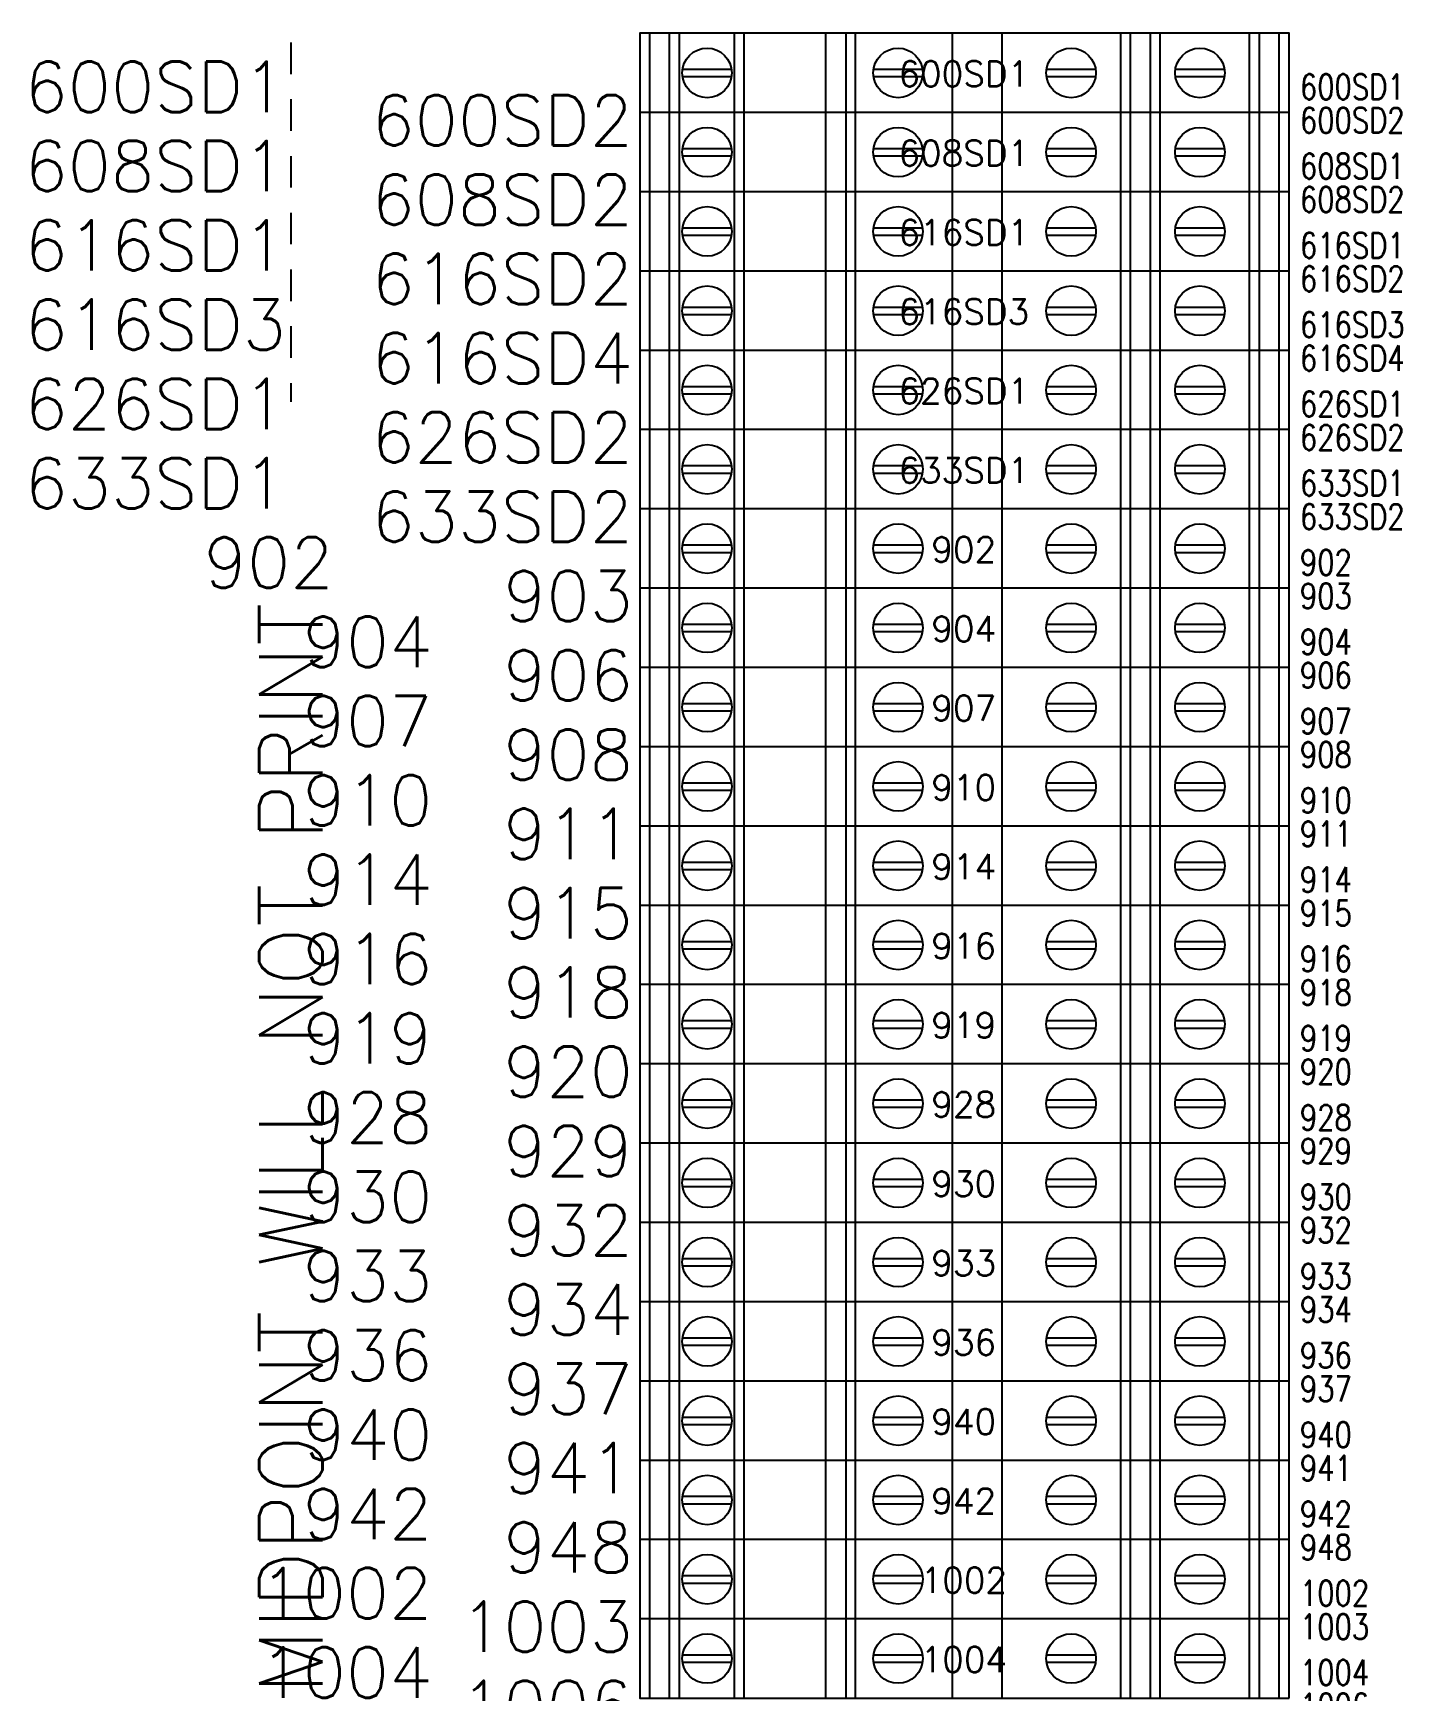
# Model space of a CAD drawing. Header units: inches. Extents: x 0 to 34.2, y 0 to 22.
# Drawn here: x 16.12 to 21.55, y 9.22 to 15.79 of the extents above; entities that cross this region are included whole.
import ezdxf
from ezdxf.enums import TextEntityAlignment as Align

# ---------------------------------------------------------------- set-up
doc = ezdxf.new("R2010")
doc.units = ezdxf.units.IN
doc.header["$MEASUREMENT"] = 0
doc.set_wipeout_variables(frame=1)
doc.linetypes.add('HIDDEN2', pattern=[0.1875, 0.125, -0.0625])
doc.layers.add('MidPoint', color=210, linetype='HIDDEN2', plot=False)
doc.layers.add('PSYMS', color=7, linetype='Continuous')
doc.layers.add('PWIRE', color=84, linetype='Continuous')
doc.styles.add('Fields', font='simplex.shx', dxfattribs={"height": 0.185})
doc.styles.add('WD', font='romans.shx', dxfattribs={"height": 0.185})

# ---------------------------------------------------------------- blocks, each defined once
blk = doc.blocks.new('RG_Master_Ver_4_2_2')
at = {"layer": 'MidPoint'}
blk.add_line((17.1412, 21.831), (17.1412, 14.331), dxfattribs=at)
at = {"style": 'Fields'}
for tag, p in [('DESCRIPTION_3', (13.1158, 1.307)), ('DRN_3', (15.4724, 1.307)), ('CHK_3', (16.5293, 1.307)), ('APP_3', (17.5522, 1.307)), ('DATE_3', (18.8294, 1.307)), ('CUSTOMER', (28.9966, 1.2135)), ('DRAWING_DESC', (32.2295, 1.2455)), ('DESCRIPTION_2', (13.1158, 0.9513)), ('DRN_2', (15.4724, 0.9513)), ('CHK_2', (16.5293, 0.9513)), ('APP_2', (17.5522, 0.9513)), ('DATE_2', (18.8294, 0.9513)), ('SIZE', (30.7145, 0.8944)), ('DRAWING_#', (32.125, 0.8944)), ('REV', (33.5429, 0.8944)), ('PROJECT_#', (28.9813, 0.5809)), ('DESCRIPTION_1', (13.1158, 0.5956)), ('DRN_1', (15.4724, 0.5956)), ('CHK_1', (16.5293, 0.5956)), ('APP_1', (17.5522, 0.5956)), ('DATE_1', (18.8294, 0.5956)), ('DRN_BY', (30.875, 0.5245)), ('CHK_BY', (31.7615, 0.5245)), ('APP_BY', (32.75, 0.5245)), ('SCALE', (33.6518, 0.5245)), ('PROJECT_NAME', (29.021, 0.1759)), ('SHEETNUM', (32.7527, 0.1759)), ('TTL_SHTS', (33.5471, 0.1759))]:
    blk.add_attdef(tag, text='', height=0.125, dxfattribs=at).set_placement(p, align=Align.CENTER)
at = {"style": 'Fields', "flags": 9}
blk.add_attdef('WD_TB', (9.9529, 0.1939), '', height=0.0638, dxfattribs=at)
at = {"layer": 'MidPoint', "insert": (17.0162, 9.206), "char_height": 0.25, "attachment_point": 1, "rotation": 90, "style": 'Fields'}
blk.add_mtext_dynamic_manual_height_columns('MIDPOINT WILL NOT PRINT', width=5.375, gutter_width=0.575, heights=[0], dxfattribs=at)
blk = doc.blocks.new('wd_default_02terminal')
at = {"style": 'WD', "flags": 1}
for tag, height, p in [('INST', 0.125, (0.0076, 0.4214)), ('LOC', 0.125, (0.0076, 0.2448)), ('P_TAGSTRIP', 0.125, (0.0076, 0.0683)), ('CAT', 0.05, (0.0052, -0.4504)), ('WDBLKNAM', 0.05, (0.0052, -0.5219)), ('FP', 0.05, (0.0052, -0.5934)), ('FPT', 0.05, (0.1463, -0.5934)), ('ASSYCODE', 0.05, (0.0052, -0.6748))]:
    blk.add_attdef(tag, text='', height=height, dxfattribs=at).set_placement(p, align=Align.CENTER)
at = {"style": 'WD', "width": 0.8}
for tag, p in [('WIRENOR', (1.3301, -0.2124)), ('L02WIRENOR', (1.3301, -0.3451))]:
    blk.add_attdef(tag, text='', height=0.1, dxfattribs=at).set_placement(p, align=Align.MIDDLE_LEFT)
at = {"style": 'WD', "flags": 1}
for tag, p in [('L01PINL', (-0.882, -0.3761)), ('L02PINL', (-0.882, -0.4415))]:
    blk.add_attdef(tag, text='', height=0.05, dxfattribs=at).set_placement(p, align=Align.MIDDLE_RIGHT)
blk.add_attdef('L02TERM', text='', height=0.1, dxfattribs=at).set_placement((0, -0.4091), align=Align.MIDDLE_CENTER)
for tag, p in [('L01PINR', (0.8974, -0.3761)), ('L02PINR', (0.8974, -0.4415))]:
    blk.add_attdef(tag, text='', height=0.05, dxfattribs=at).set_placement(p, align=Align.MIDDLE_LEFT)
at = {"linetype": 'Continuous'}
blk.add_wipeout([(1.2871, -0.3144), (1.2871, 0), (-1.2871, 0), (-1.2871, -0.3144), (0.1489, -0.3144)], dxfattribs=at)
for p, q in [((-1.2478, -0.3144), (-1.2478, 0)), ((-1.1692, -0.3144), (-1.1692, 0)), ((-1.1299, -0.3144), (-1.1299, 0)), ((-0.9125, -0.3144), (-0.9125, 0)), ((-0.8732, -0.3144), (-0.8732, 0)), ((-0.5498, -0.3144), (-0.5498, 0)), ((-0.4712, 0), (-0.4712, -0.3144)), ((-0.4319, -0.3144), (-0.4319, 0)), ((-0.0476, -0.3144), (-0.0476, 0)), ((0.1489, -0.3144), (0.1489, 0)), ((0.619, 0), (0.619, -0.3144)), ((0.6583, -0.3144), (0.6583, 0)), ((0.7369, -0.3144), (0.7369, 0)), ((0.7762, -0.3144), (0.7762, 0)), ((1.1299, -0.3144), (1.1299, 0)), ((1.1692, -0.3144), (1.1692, 0)), ((1.2478, -0.3144), (1.2478, 0)), ((-1.1181, -0.1427), (-0.9236, -0.1427)), ((-1.1181, -0.1721), (-0.9236, -0.1721)), ((-0.3608, -0.1427), (-0.1666, -0.1427)), ((-0.3608, -0.1721), (-0.1666, -0.1721)), ((0.3254, -0.1427), (0.5199, -0.1427)), ((0.3254, -0.1721), (0.5199, -0.1721)), ((0.8363, -0.1427), (1.0308, -0.1427)), ((0.8363, -0.1721), (1.0308, -0.1721))]:
    blk.add_line(p, q, dxfattribs=at)
blk.add_lwpolyline([(1.2871, -0.3144), (1.2871, 0), (-1.2871, 0), (-1.2871, -0.3144), (0.1489, -0.3144)], close=True, dxfattribs=at)
for centre in [(-1.021, -0.1572), (-0.2637, -0.1572), (0.4225, -0.1572), (0.9334, -0.1572)]:
    blk.add_circle(centre, 0.0983, dxfattribs=at)
at = {"style": 'WD'}
for tag in ['WIRENO', 'TERM']:
    blk.add_attdef(tag, text='', height=0.1, dxfattribs=at).set_placement((-0.0029, -0.1611), align=Align.MIDDLE_CENTER)
at = {"style": 'WD', "width": 0.8}
for tag, p in [('WIRENOL', (-1.3147, -0.2124)), ('L02WIRENOL', (-1.3147, -0.3451))]:
    blk.add_attdef(tag, text='', height=0.1, dxfattribs=at).set_placement(p, align=Align.MIDDLE_RIGHT)
at = {"style": 'WD', "flags": 1}
blk.add_attdef('MFG', text='', height=0.05, dxfattribs=at).set_placement((0.0052, -0.3789), align=Align.CENTER)

msp = doc.modelspace()

# ---------------------------------------------------------------- block references
msp.add_blockref('RG_Master_Ver_4_2_2', (0, 0))

# ---------------------------------------------------------------- next in the draw order: block references
at = {"layer": 'PSYMS'}
ref = msp.add_blockref('wd_default_02terminal', (19.8125, 15.793), dxfattribs=at)
ref.add_attrib('WIRENO', '600SD1', dxfattribs={"layer": 'PWIRE', "height": 0.1, "style": 'WD'}).set_placement((19.8096, 15.6319), align=Align.MIDDLE_CENTER)
ref.add_attrib('WIRENOL', '600SD1', dxfattribs={"layer": 'PWIRE', "height": 0.2, "style": 'WD'}).set_placement((17.1223, 15.5805), align=Align.MIDDLE_RIGHT)
ref.add_attrib('L02WIRENOL', '600SD2', dxfattribs={"layer": '0', "height": 0.2, "style": 'WD'}).set_placement((18.4978, 15.4478), align=Align.MIDDLE_RIGHT)
ref.add_attrib('WIRENOR', '600SD1', dxfattribs={"layer": 'PWIRE', "height": 0.1, "style": 'WD', "width": 0.8}).set_placement((21.1426, 15.5805), align=Align.MIDDLE_LEFT)
ref.add_attrib('L02WIRENOR', '600SD2', dxfattribs={"layer": '0', "height": 0.1, "style": 'WD', "width": 0.8}).set_placement((21.1426, 15.4478), align=Align.MIDDLE_LEFT)

# ---------------------------------------------------------------- next in the draw order: block references
ref = msp.add_blockref('wd_default_02terminal', (19.8125, 15.4786), dxfattribs=at)
ref.add_attrib('WIRENO', '608SD1', dxfattribs={"layer": 'PWIRE', "height": 0.1, "style": 'WD'}).set_placement((19.8096, 15.3175), align=Align.MIDDLE_CENTER)
ref.add_attrib('WIRENOL', '608SD1', dxfattribs={"layer": 'PWIRE', "height": 0.2, "style": 'WD'}).set_placement((17.1223, 15.2661), align=Align.MIDDLE_RIGHT)
ref.add_attrib('L02WIRENOL', '608SD2', dxfattribs={"layer": '0', "height": 0.2, "style": 'WD'}).set_placement((18.4978, 15.1334), align=Align.MIDDLE_RIGHT)
ref.add_attrib('WIRENOR', '608SD1', dxfattribs={"layer": 'PWIRE', "height": 0.1, "style": 'WD', "width": 0.8}).set_placement((21.1426, 15.2661), align=Align.MIDDLE_LEFT)
ref.add_attrib('L02WIRENOR', '608SD2', dxfattribs={"layer": '0', "height": 0.1, "style": 'WD', "width": 0.8}).set_placement((21.1426, 15.1334), align=Align.MIDDLE_LEFT)

# ---------------------------------------------------------------- next in the draw order: block references
ref = msp.add_blockref('wd_default_02terminal', (19.8125, 15.1642), dxfattribs=at)
ref.add_attrib('WIRENO', '616SD1', dxfattribs={"layer": 'PWIRE', "height": 0.1, "style": 'WD'}).set_placement((19.8096, 15.0031), align=Align.MIDDLE_CENTER)
ref.add_attrib('WIRENOL', '616SD1', dxfattribs={"layer": 'PWIRE', "height": 0.2, "style": 'WD'}).set_placement((17.1223, 14.9517), align=Align.MIDDLE_RIGHT)
ref.add_attrib('L02WIRENOL', '616SD2', dxfattribs={"layer": '0', "height": 0.2, "style": 'WD'}).set_placement((18.4978, 14.819), align=Align.MIDDLE_RIGHT)
ref.add_attrib('WIRENOR', '616SD1', dxfattribs={"layer": 'PWIRE', "height": 0.1, "style": 'WD', "width": 0.8}).set_placement((21.1426, 14.9517), align=Align.MIDDLE_LEFT)
ref.add_attrib('L02WIRENOR', '616SD2', dxfattribs={"layer": '0', "height": 0.1, "style": 'WD', "width": 0.8}).set_placement((21.1426, 14.819), align=Align.MIDDLE_LEFT)

# ---------------------------------------------------------------- next in the draw order: block references
ref = msp.add_blockref('wd_default_02terminal', (19.8125, 14.8498), dxfattribs=at)
ref.add_attrib('WIRENO', '616SD3', dxfattribs={"layer": 'PWIRE', "height": 0.1, "style": 'WD'}).set_placement((19.8096, 14.6887), align=Align.MIDDLE_CENTER)
ref.add_attrib('WIRENOL', '616SD3', dxfattribs={"layer": 'PWIRE', "height": 0.2, "style": 'WD'}).set_placement((17.1223, 14.6373), align=Align.MIDDLE_RIGHT)
ref.add_attrib('L02WIRENOL', '616SD4', dxfattribs={"layer": '0', "height": 0.2, "style": 'WD'}).set_placement((18.4978, 14.5046), align=Align.MIDDLE_RIGHT)
ref.add_attrib('WIRENOR', '616SD3', dxfattribs={"layer": 'PWIRE', "height": 0.1, "style": 'WD', "width": 0.8}).set_placement((21.1426, 14.6373), align=Align.MIDDLE_LEFT)
ref.add_attrib('L02WIRENOR', '616SD4', dxfattribs={"layer": '0', "height": 0.1, "style": 'WD', "width": 0.8}).set_placement((21.1426, 14.5046), align=Align.MIDDLE_LEFT)

# ---------------------------------------------------------------- next in the draw order: block references
ref = msp.add_blockref('wd_default_02terminal', (19.8125, 14.5354), dxfattribs=at)
ref.add_attrib('WIRENO', '626SD1', dxfattribs={"layer": 'PWIRE', "height": 0.1, "style": 'WD'}).set_placement((19.8096, 14.3743), align=Align.MIDDLE_CENTER)
ref.add_attrib('WIRENOL', '626SD1', dxfattribs={"layer": 'PWIRE', "height": 0.2, "style": 'WD'}).set_placement((17.1223, 14.3229), align=Align.MIDDLE_RIGHT)
ref.add_attrib('L02WIRENOL', '626SD2', dxfattribs={"layer": '0', "height": 0.2, "style": 'WD'}).set_placement((18.4978, 14.1902), align=Align.MIDDLE_RIGHT)
ref.add_attrib('WIRENOR', '626SD1', dxfattribs={"layer": 'PWIRE', "height": 0.1, "style": 'WD', "width": 0.8}).set_placement((21.1426, 14.3229), align=Align.MIDDLE_LEFT)
ref.add_attrib('L02WIRENOR', '626SD2', dxfattribs={"layer": '0', "height": 0.1, "style": 'WD', "width": 0.8}).set_placement((21.1426, 14.1902), align=Align.MIDDLE_LEFT)

# ---------------------------------------------------------------- next in the draw order: block references
ref = msp.add_blockref('wd_default_02terminal', (19.8125, 14.221), dxfattribs=at)
ref.add_attrib('WIRENO', '633SD1', dxfattribs={"layer": 'PWIRE', "height": 0.1, "style": 'WD'}).set_placement((19.8096, 14.0599), align=Align.MIDDLE_CENTER)
ref.add_attrib('WIRENOL', '633SD1', dxfattribs={"layer": 'PWIRE', "height": 0.2, "style": 'WD'}).set_placement((17.1223, 14.0085), align=Align.MIDDLE_RIGHT)
ref.add_attrib('L02WIRENOL', '633SD2', dxfattribs={"layer": '0', "height": 0.2, "style": 'WD'}).set_placement((18.4978, 13.8758), align=Align.MIDDLE_RIGHT)
ref.add_attrib('WIRENOR', '633SD1', dxfattribs={"layer": 'PWIRE', "height": 0.1, "style": 'WD', "width": 0.8}).set_placement((21.1426, 14.0085), align=Align.MIDDLE_LEFT)
ref.add_attrib('L02WIRENOR', '633SD2', dxfattribs={"layer": '0', "height": 0.1, "style": 'WD', "width": 0.8}).set_placement((21.1426, 13.8758), align=Align.MIDDLE_LEFT)

# ---------------------------------------------------------------- next in the draw order: block references
ref = msp.add_blockref('wd_default_02terminal', (19.8125, 13.9066), dxfattribs=at)
ref.add_attrib('WIRENO', '902', dxfattribs={"layer": 'PWIRE', "height": 0.1, "style": 'WD'}).set_placement((19.8096, 13.7455), align=Align.MIDDLE_CENTER)
ref.add_attrib('WIRENOL', '902', dxfattribs={"layer": 'PWIRE', "height": 0.2, "style": 'WD'}).set_placement((17.3103, 13.6941), align=Align.MIDDLE_RIGHT)
ref.add_attrib('L02WIRENOL', '903', dxfattribs={"layer": '0', "height": 0.2, "style": 'WD'}).set_placement((18.4978, 13.5614), align=Align.MIDDLE_RIGHT)
ref.add_attrib('WIRENOR', '902', dxfattribs={"layer": 'PWIRE', "height": 0.1, "style": 'WD', "width": 0.8}).set_placement((21.1426, 13.6941), align=Align.MIDDLE_LEFT)
ref.add_attrib('L02WIRENOR', '903', dxfattribs={"layer": '0', "height": 0.1, "style": 'WD', "width": 0.8}).set_placement((21.1426, 13.5614), align=Align.MIDDLE_LEFT)

# ---------------------------------------------------------------- next in the draw order: block references
ref = msp.add_blockref('wd_default_02terminal', (19.8125, 13.5922), dxfattribs=at)
ref.add_attrib('WIRENO', '904', dxfattribs={"layer": 'PWIRE', "height": 0.1, "style": 'WD'}).set_placement((19.8096, 13.4311), align=Align.MIDDLE_CENTER)
ref.add_attrib('WIRENOL', '904', dxfattribs={"layer": 'PWIRE', "height": 0.2, "style": 'WD'}).set_placement((17.7024, 13.3797), align=Align.MIDDLE_RIGHT)
ref.add_attrib('L02WIRENOL', '906', dxfattribs={"layer": '0', "height": 0.2, "style": 'WD'}).set_placement((18.4978, 13.247), align=Align.MIDDLE_RIGHT)
ref.add_attrib('WIRENOR', '904', dxfattribs={"layer": 'PWIRE', "height": 0.1, "style": 'WD', "width": 0.8}).set_placement((21.1426, 13.3797), align=Align.MIDDLE_LEFT)
ref.add_attrib('L02WIRENOR', '906', dxfattribs={"layer": '0', "height": 0.1, "style": 'WD', "width": 0.8}).set_placement((21.1426, 13.247), align=Align.MIDDLE_LEFT)

# ---------------------------------------------------------------- next in the draw order: block references
ref = msp.add_blockref('wd_default_02terminal', (19.8125, 13.2778), dxfattribs=at)
ref.add_attrib('WIRENO', '907', dxfattribs={"layer": 'PWIRE', "height": 0.1, "style": 'WD'}).set_placement((19.8096, 13.1167), align=Align.MIDDLE_CENTER)
ref.add_attrib('WIRENOL', '907', dxfattribs={"layer": 'PWIRE', "height": 0.2, "style": 'WD'}).set_placement((17.7024, 13.0653), align=Align.MIDDLE_RIGHT)
ref.add_attrib('L02WIRENOL', '908', dxfattribs={"layer": '0', "height": 0.2, "style": 'WD'}).set_placement((18.4978, 12.9326), align=Align.MIDDLE_RIGHT)
ref.add_attrib('WIRENOR', '907', dxfattribs={"layer": 'PWIRE', "height": 0.1, "style": 'WD', "width": 0.8}).set_placement((21.1426, 13.0653), align=Align.MIDDLE_LEFT)
ref.add_attrib('L02WIRENOR', '908', dxfattribs={"layer": '0', "height": 0.1, "style": 'WD', "width": 0.8}).set_placement((21.1426, 12.9326), align=Align.MIDDLE_LEFT)

# ---------------------------------------------------------------- next in the draw order: block references
ref = msp.add_blockref('wd_default_02terminal', (19.8125, 12.9634), dxfattribs=at)
ref.add_attrib('WIRENO', '910', dxfattribs={"layer": 'PWIRE', "height": 0.1, "style": 'WD'}).set_placement((19.8096, 12.8023), align=Align.MIDDLE_CENTER)
ref.add_attrib('WIRENOL', '910', dxfattribs={"layer": 'PWIRE', "height": 0.2, "style": 'WD'}).set_placement((17.7024, 12.7509), align=Align.MIDDLE_RIGHT)
ref.add_attrib('L02WIRENOL', '911', dxfattribs={"layer": '0', "height": 0.2, "style": 'WD'}).set_placement((18.4978, 12.6182), align=Align.MIDDLE_RIGHT)
ref.add_attrib('WIRENOR', '910', dxfattribs={"layer": 'PWIRE', "height": 0.1, "style": 'WD', "width": 0.8}).set_placement((21.1426, 12.7509), align=Align.MIDDLE_LEFT)
ref.add_attrib('L02WIRENOR', '911', dxfattribs={"layer": '0', "height": 0.1, "style": 'WD', "width": 0.8}).set_placement((21.1426, 12.6182), align=Align.MIDDLE_LEFT)

# ---------------------------------------------------------------- next in the draw order: block references
ref = msp.add_blockref('wd_default_02terminal', (19.8125, 12.649), dxfattribs=at)
ref.add_attrib('WIRENO', '914', dxfattribs={"layer": 'PWIRE', "height": 0.1, "style": 'WD'}).set_placement((19.8096, 12.4879), align=Align.MIDDLE_CENTER)
ref.add_attrib('WIRENOL', '914', dxfattribs={"layer": 'PWIRE', "height": 0.2, "style": 'WD'}).set_placement((17.7024, 12.4365), align=Align.MIDDLE_RIGHT)
ref.add_attrib('L02WIRENOL', '915', dxfattribs={"layer": '0', "height": 0.2, "style": 'WD'}).set_placement((18.4978, 12.3038), align=Align.MIDDLE_RIGHT)
ref.add_attrib('WIRENOR', '914', dxfattribs={"layer": 'PWIRE', "height": 0.1, "style": 'WD', "width": 0.8}).set_placement((21.1426, 12.4365), align=Align.MIDDLE_LEFT)
ref.add_attrib('L02WIRENOR', '915', dxfattribs={"layer": '0', "height": 0.1, "style": 'WD', "width": 0.8}).set_placement((21.1426, 12.3038), align=Align.MIDDLE_LEFT)

# ---------------------------------------------------------------- next in the draw order: block references
ref = msp.add_blockref('wd_default_02terminal', (19.8125, 12.3346), dxfattribs=at)
ref.add_attrib('WIRENO', '916', dxfattribs={"layer": 'PWIRE', "height": 0.1, "style": 'WD'}).set_placement((19.8096, 12.1735), align=Align.MIDDLE_CENTER)
ref.add_attrib('WIRENOL', '916', dxfattribs={"layer": 'PWIRE', "height": 0.2, "style": 'WD'}).set_placement((17.7024, 12.1221), align=Align.MIDDLE_RIGHT)
ref.add_attrib('L02WIRENOL', '918', dxfattribs={"layer": '0', "height": 0.2, "style": 'WD'}).set_placement((18.4978, 11.9894), align=Align.MIDDLE_RIGHT)
ref.add_attrib('WIRENOR', '916', dxfattribs={"layer": 'PWIRE', "height": 0.1, "style": 'WD', "width": 0.8}).set_placement((21.1426, 12.1221), align=Align.MIDDLE_LEFT)
ref.add_attrib('L02WIRENOR', '918', dxfattribs={"layer": '0', "height": 0.1, "style": 'WD', "width": 0.8}).set_placement((21.1426, 11.9894), align=Align.MIDDLE_LEFT)

# ---------------------------------------------------------------- next in the draw order: block references
ref = msp.add_blockref('wd_default_02terminal', (19.8125, 12.0202), dxfattribs=at)
ref.add_attrib('WIRENO', '919', dxfattribs={"layer": 'PWIRE', "height": 0.1, "style": 'WD'}).set_placement((19.8096, 11.8591), align=Align.MIDDLE_CENTER)
ref.add_attrib('WIRENOL', '919', dxfattribs={"layer": 'PWIRE', "height": 0.2, "style": 'WD'}).set_placement((17.7024, 11.8077), align=Align.MIDDLE_RIGHT)
ref.add_attrib('L02WIRENOL', '920', dxfattribs={"layer": '0', "height": 0.2, "style": 'WD'}).set_placement((18.4978, 11.675), align=Align.MIDDLE_RIGHT)
ref.add_attrib('WIRENOR', '919', dxfattribs={"layer": 'PWIRE', "height": 0.1, "style": 'WD', "width": 0.8}).set_placement((21.1426, 11.8077), align=Align.MIDDLE_LEFT)
ref.add_attrib('L02WIRENOR', '920', dxfattribs={"layer": '0', "height": 0.1, "style": 'WD', "width": 0.8}).set_placement((21.1426, 11.675), align=Align.MIDDLE_LEFT)

# ---------------------------------------------------------------- next in the draw order: block references
ref = msp.add_blockref('wd_default_02terminal', (19.8125, 11.7058), dxfattribs=at)
ref.add_attrib('WIRENO', '928', dxfattribs={"layer": 'PWIRE', "height": 0.1, "style": 'WD'}).set_placement((19.8096, 11.5447), align=Align.MIDDLE_CENTER)
ref.add_attrib('WIRENOL', '928', dxfattribs={"layer": 'PWIRE', "height": 0.2, "style": 'WD'}).set_placement((17.7024, 11.4933), align=Align.MIDDLE_RIGHT)
ref.add_attrib('L02WIRENOL', '929', dxfattribs={"layer": '0', "height": 0.2, "style": 'WD'}).set_placement((18.4978, 11.3606), align=Align.MIDDLE_RIGHT)
ref.add_attrib('WIRENOR', '928', dxfattribs={"layer": 'PWIRE', "height": 0.1, "style": 'WD', "width": 0.8}).set_placement((21.1426, 11.4933), align=Align.MIDDLE_LEFT)
ref.add_attrib('L02WIRENOR', '929', dxfattribs={"layer": '0', "height": 0.1, "style": 'WD', "width": 0.8}).set_placement((21.1426, 11.3606), align=Align.MIDDLE_LEFT)

# ---------------------------------------------------------------- next in the draw order: block references
ref = msp.add_blockref('wd_default_02terminal', (19.8125, 11.3914), dxfattribs=at)
ref.add_attrib('WIRENO', '930', dxfattribs={"layer": 'PWIRE', "height": 0.1, "style": 'WD'}).set_placement((19.8096, 11.2303), align=Align.MIDDLE_CENTER)
ref.add_attrib('WIRENOL', '930', dxfattribs={"layer": 'PWIRE', "height": 0.2, "style": 'WD'}).set_placement((17.7024, 11.1789), align=Align.MIDDLE_RIGHT)
ref.add_attrib('L02WIRENOL', '932', dxfattribs={"layer": '0', "height": 0.2, "style": 'WD'}).set_placement((18.4978, 11.0462), align=Align.MIDDLE_RIGHT)
ref.add_attrib('WIRENOR', '930', dxfattribs={"layer": 'PWIRE', "height": 0.1, "style": 'WD', "width": 0.8}).set_placement((21.1426, 11.1789), align=Align.MIDDLE_LEFT)
ref.add_attrib('L02WIRENOR', '932', dxfattribs={"layer": '0', "height": 0.1, "style": 'WD', "width": 0.8}).set_placement((21.1426, 11.0462), align=Align.MIDDLE_LEFT)

# ---------------------------------------------------------------- next in the draw order: block references
ref = msp.add_blockref('wd_default_02terminal', (19.8125, 11.077), dxfattribs=at)
ref.add_attrib('WIRENO', '933', dxfattribs={"layer": 'PWIRE', "height": 0.1, "style": 'WD'}).set_placement((19.8096, 10.9159), align=Align.MIDDLE_CENTER)
ref.add_attrib('WIRENOL', '933', dxfattribs={"layer": 'PWIRE', "height": 0.2, "style": 'WD'}).set_placement((17.7024, 10.8645), align=Align.MIDDLE_RIGHT)
ref.add_attrib('L02WIRENOL', '934', dxfattribs={"layer": '0', "height": 0.2, "style": 'WD'}).set_placement((18.4978, 10.7318), align=Align.MIDDLE_RIGHT)
ref.add_attrib('WIRENOR', '933', dxfattribs={"layer": 'PWIRE', "height": 0.1, "style": 'WD', "width": 0.8}).set_placement((21.1426, 10.8645), align=Align.MIDDLE_LEFT)
ref.add_attrib('L02WIRENOR', '934', dxfattribs={"layer": '0', "height": 0.1, "style": 'WD', "width": 0.8}).set_placement((21.1426, 10.7318), align=Align.MIDDLE_LEFT)

# ---------------------------------------------------------------- next in the draw order: block references
ref = msp.add_blockref('wd_default_02terminal', (19.8125, 10.7626), dxfattribs=at)
ref.add_attrib('WIRENO', '936', dxfattribs={"layer": 'PWIRE', "height": 0.1, "style": 'WD'}).set_placement((19.8096, 10.6015), align=Align.MIDDLE_CENTER)
ref.add_attrib('WIRENOL', '936', dxfattribs={"layer": 'PWIRE', "height": 0.2, "style": 'WD'}).set_placement((17.7024, 10.5501), align=Align.MIDDLE_RIGHT)
ref.add_attrib('L02WIRENOL', '937', dxfattribs={"layer": '0', "height": 0.2, "style": 'WD'}).set_placement((18.4978, 10.4174), align=Align.MIDDLE_RIGHT)
ref.add_attrib('WIRENOR', '936', dxfattribs={"layer": 'PWIRE', "height": 0.1, "style": 'WD', "width": 0.8}).set_placement((21.1426, 10.5501), align=Align.MIDDLE_LEFT)
ref.add_attrib('L02WIRENOR', '937', dxfattribs={"layer": '0', "height": 0.1, "style": 'WD', "width": 0.8}).set_placement((21.1426, 10.4174), align=Align.MIDDLE_LEFT)

# ---------------------------------------------------------------- next in the draw order: block references
ref = msp.add_blockref('wd_default_02terminal', (19.8125, 10.4482), dxfattribs=at)
ref.add_attrib('WIRENO', '940', dxfattribs={"layer": 'PWIRE', "height": 0.1, "style": 'WD'}).set_placement((19.8096, 10.2871), align=Align.MIDDLE_CENTER)
ref.add_attrib('WIRENOL', '940', dxfattribs={"layer": 'PWIRE', "height": 0.2, "style": 'WD'}).set_placement((17.7024, 10.2357), align=Align.MIDDLE_RIGHT)
ref.add_attrib('L02WIRENOL', '941', dxfattribs={"layer": '0', "height": 0.2, "style": 'WD'}).set_placement((18.4978, 10.103), align=Align.MIDDLE_RIGHT)
ref.add_attrib('WIRENOR', '940', dxfattribs={"layer": 'PWIRE', "height": 0.1, "style": 'WD', "width": 0.8}).set_placement((21.1426, 10.2357), align=Align.MIDDLE_LEFT)
ref.add_attrib('L02WIRENOR', '941', dxfattribs={"layer": '0', "height": 0.1, "style": 'WD', "width": 0.8}).set_placement((21.1426, 10.103), align=Align.MIDDLE_LEFT)

# ---------------------------------------------------------------- next in the draw order: block references
ref = msp.add_blockref('wd_default_02terminal', (19.8125, 10.1338), dxfattribs=at)
ref.add_attrib('WIRENO', '942', dxfattribs={"layer": 'PWIRE', "height": 0.1, "style": 'WD'}).set_placement((19.8096, 9.9727), align=Align.MIDDLE_CENTER)
ref.add_attrib('WIRENOL', '942', dxfattribs={"layer": 'PWIRE', "height": 0.2, "style": 'WD'}).set_placement((17.7024, 9.9213), align=Align.MIDDLE_RIGHT)
ref.add_attrib('L02WIRENOL', '948', dxfattribs={"layer": '0', "height": 0.2, "style": 'WD'}).set_placement((18.4978, 9.7886), align=Align.MIDDLE_RIGHT)
ref.add_attrib('WIRENOR', '942', dxfattribs={"layer": 'PWIRE', "height": 0.1, "style": 'WD', "width": 0.8}).set_placement((21.1426, 9.9213), align=Align.MIDDLE_LEFT)
ref.add_attrib('L02WIRENOR', '948', dxfattribs={"layer": '0', "height": 0.1, "style": 'WD', "width": 0.8}).set_placement((21.1426, 9.7886), align=Align.MIDDLE_LEFT)

# ---------------------------------------------------------------- next in the draw order: block references
ref = msp.add_blockref('wd_default_02terminal', (19.8125, 9.8194), dxfattribs=at)
ref.add_attrib('WIRENO', '1002', dxfattribs={"layer": 'PWIRE', "height": 0.1, "style": 'WD'}).set_placement((19.8096, 9.6583), align=Align.MIDDLE_CENTER)
ref.add_attrib('WIRENOL', '1002', dxfattribs={"layer": 'PWIRE', "height": 0.2, "style": 'WD'}).set_placement((17.7024, 9.6069), align=Align.MIDDLE_RIGHT)
ref.add_attrib('L02WIRENOL', '1003', dxfattribs={"layer": '0', "height": 0.2, "style": 'WD'}).set_placement((18.4978, 9.4742), align=Align.MIDDLE_RIGHT)
ref.add_attrib('WIRENOR', '1002', dxfattribs={"layer": 'PWIRE', "height": 0.1, "style": 'WD', "width": 0.8}).set_placement((21.1426, 9.6069), align=Align.MIDDLE_LEFT)
ref.add_attrib('L02WIRENOR', '1003', dxfattribs={"layer": '0', "height": 0.1, "style": 'WD', "width": 0.8}).set_placement((21.1426, 9.4742), align=Align.MIDDLE_LEFT)

# ---------------------------------------------------------------- next in the draw order: block references
ref = msp.add_blockref('wd_default_02terminal', (19.8125, 9.505), dxfattribs=at)
ref.add_attrib('WIRENO', '1004', dxfattribs={"layer": 'PWIRE', "height": 0.1, "style": 'WD'}).set_placement((19.8096, 9.3439), align=Align.MIDDLE_CENTER)
ref.add_attrib('WIRENOL', '1004', dxfattribs={"layer": 'PWIRE', "height": 0.2, "style": 'WD'}).set_placement((17.7024, 9.2925), align=Align.MIDDLE_RIGHT)
ref.add_attrib('L02WIRENOL', '1006', dxfattribs={"layer": '0', "height": 0.2, "style": 'WD'}).set_placement((18.4978, 9.1598), align=Align.MIDDLE_RIGHT)
ref.add_attrib('WIRENOR', '1004', dxfattribs={"layer": 'PWIRE', "height": 0.1, "style": 'WD', "width": 0.8}).set_placement((21.1426, 9.2925), align=Align.MIDDLE_LEFT)
ref.add_attrib('L02WIRENOR', '1006', dxfattribs={"layer": '0', "height": 0.1, "style": 'WD', "width": 0.8}).set_placement((21.1426, 9.1598), align=Align.MIDDLE_LEFT)

doc.saveas('drawing.dxf')
